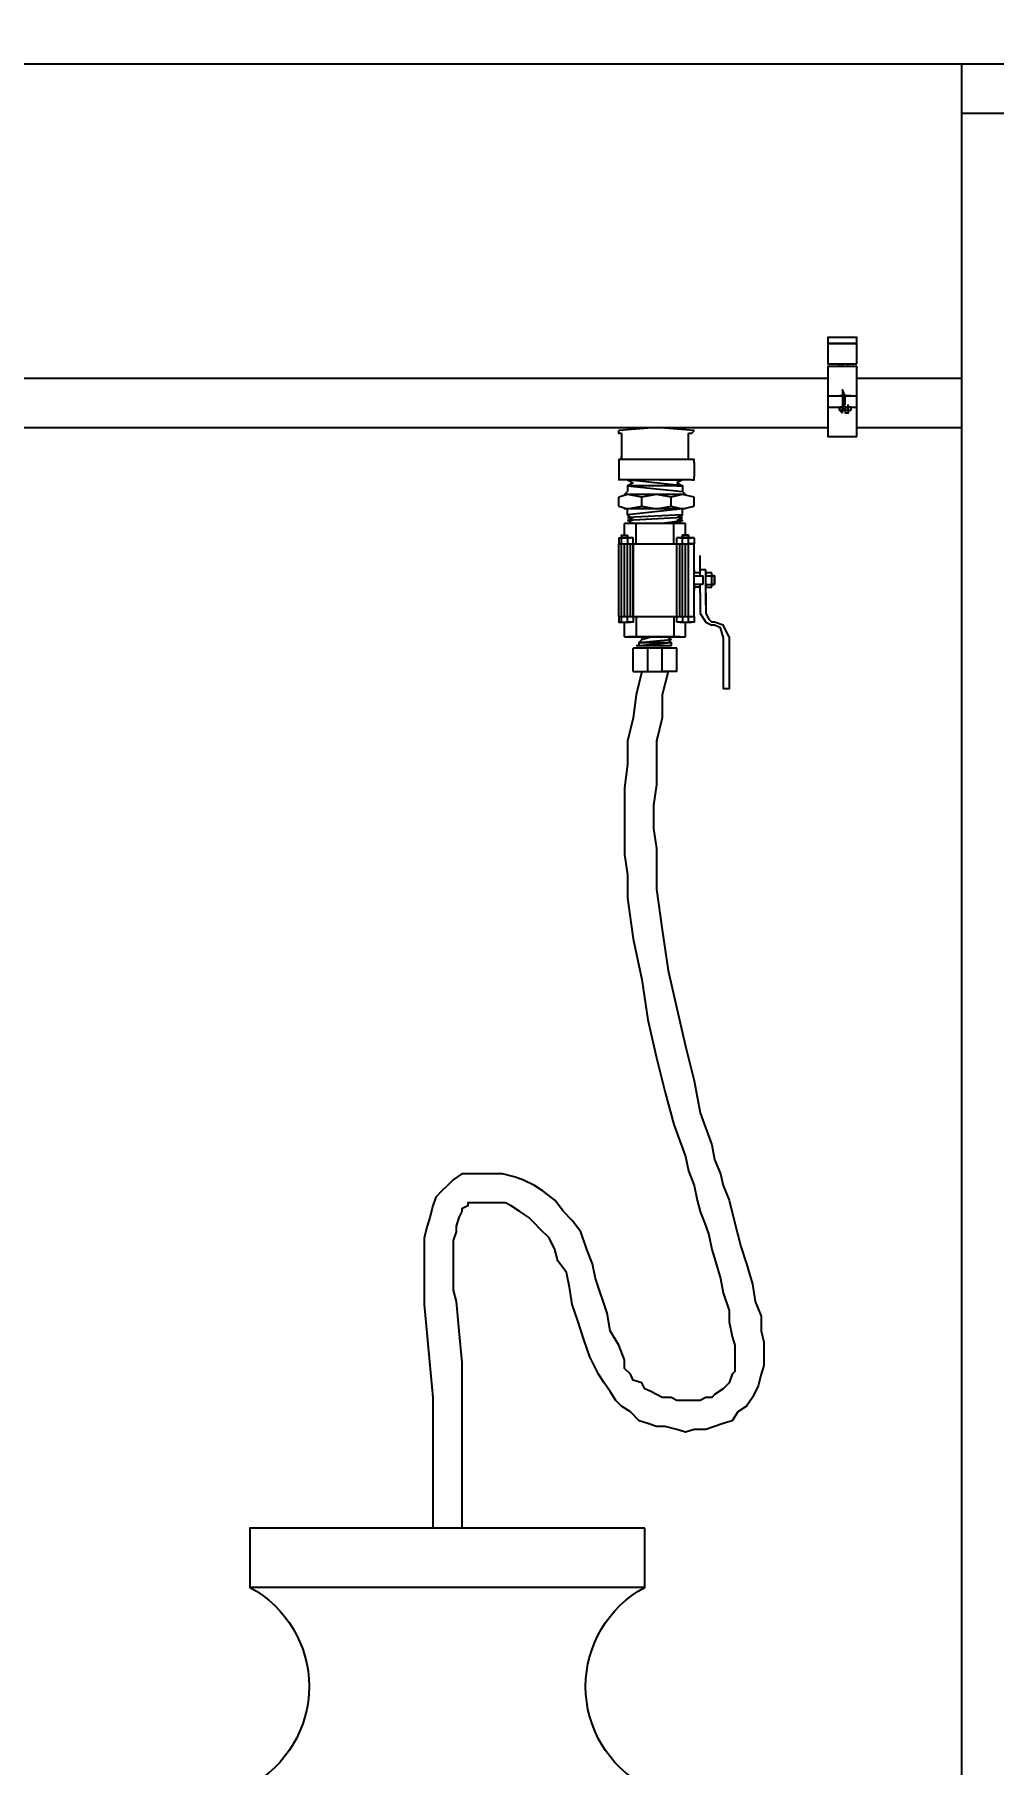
# Model space of a CAD drawing. Header units: millimetres. Extents: x 4161 to 13726, y 828 to 4470.
# Drawn here: x 9092.8 to 9141.3, y 3714.1 to 3801.7 of the extents above; entities that cross this region are included whole.
import ezdxf

# ---------------------------------------------------------------- set-up
doc = ezdxf.new("R2010")
doc.units = ezdxf.units.MM
doc.header["$LTSCALE"] = 10
doc.layers.add('25-dim1', color=1, linetype='Continuous')
doc.layers.add('cabine', color=1, linetype='Continuous')
doc.styles.add('r80', font='arial.ttf')
doc.dimstyles.new('cadnorma_dim1', dxfattribs={"dimscale": 0, "dimtxt": 2, "dimasz": 1.2, "dimexe": 1, "dimexo": 2.5, "dimgap": 0.6, "dimtad": 1, "dimdec": 1, "dimdsep": 46, "dimtxsty": 'r80', "dimblk": 'ARCHTICK', "dimblk1": 'ARCHTICK', "dimblk2": 'ARCHTICK', "dimcen": -1, "dimdle": 1, "dimclrd": 1, "dimclre": 1, "dimclrt": 2, "dimaunit": 1, "dimazin": 0, "dimtfac": 1, "dimtix": 1, "dimtmove": 2, "dimatfit": 0, "dimfxl": 1, "dimarcsym": 0})

# ---------------------------------------------------------------- blocks, each defined once
blk = doc.blocks.new('_ArchTick')
at = {"color": 0, "linetype": 'ByBlock', "const_width": 0.15}
blk.add_lwpolyline([(-0.5, -0.5), (0.5, 0.5)], dxfattribs=at)
blk = doc.blocks.new('*D18')
at = {"layer": '25-dim1', "color": 1, "lineweight": -2, "transparency": 16777216}
for p, q in [((9072.188, 3806.452), (9072.188, 3859.402)), ((9207.188, 3806.452), (9207.188, 3859.402)), ((9209.688, 3856.902), (9069.688, 3856.902))]:
    blk.add_line(p, q, dxfattribs=at)
at = {"layer": 'Defpoints', "color": 0, "transparency": 16777216}
for p in [(9072.188, 3856.902), (9072.188, 3800.202), (9207.188, 3800.202)]:
    blk.add_point(p, dxfattribs=at)
at = {"layer": '25-dim1', "color": 1, "lineweight": -2, "transparency": 16777216, "xscale": 3, "yscale": 3, "zscale": 3, "rotation": 180}
blk.add_blockref('_ArchTick', (9072.188, 3856.902), dxfattribs=at)
at = {"layer": '25-dim1', "color": 1, "lineweight": -2, "transparency": 16777216, "xscale": 3, "yscale": 3, "zscale": 3}
blk.add_blockref('_ArchTick', (9207.188, 3856.902), dxfattribs=at)
at = {"layer": '25-dim1', "color": 2, "transparency": 16777216, "insert": (9139.688, 3860.957), "char_height": 5, "attachment_point": 5, "style": 'r80'}
blk.add_mtext('135', dxfattribs=at)

msp = doc.modelspace()

# ---------------------------------------------------------------- linework, layer by layer
at = {"layer": 'cabine', "color": 252, "ltscale": 5}
for p, q in [((9139.688, 3800.202), (9139.688, 3600.202)), ((9204.688, 3797.702), (9139.688, 3797.702))]:
    msp.add_line(p, q, dxfattribs=at)
at = {"layer": 'cabine'}
msp.add_line((9123.663, 3723.063), (9103.663, 3723.063), dxfattribs=at)
at = {"layer": 'cabine', "color": 252, "ltscale": 5}
msp.add_lwpolyline([(9072.188, 3600.202), (9207.188, 3600.202), (9207.188, 3800.202), (9072.188, 3800.202)], close=True, dxfattribs=at)
at = {"layer": 'cabine', "linetype": 'Continuous'}
for points in [[(9134.398, 3786.063), (9134.398, 3786.357), (9132.928, 3786.357), (9132.928, 3786.063), (9134.398, 3786.063)], [(9134.398, 3785.034), (9134.398, 3786.063), (9132.928, 3786.063), (9132.928, 3785.034), (9134.398, 3785.034)], [(9134.398, 3781.357), (9134.398, 3784.887), (9132.928, 3784.887), (9132.928, 3781.357), (9134.398, 3781.357)], [(9133.516, 3784.887), (9133.516, 3785.034)], [(9133.663, 3784.887), (9133.663, 3785.034)], [(9133.957, 3784.887), (9133.957, 3785.034)], [(9088.511, 3784.298), (9132.928, 3784.298)], [(9133.663, 3783.416), (9133.81, 3783.416), (9133.663, 3783.71), (9133.663, 3783.416), (9133.663, 3783.416), (9133.663, 3783.416)], [(9134.398, 3784.298), (9139.688, 3784.298)], [(9132.928, 3783.416), (9133.663, 3783.416)], [(9132.928, 3783.416), (9133.663, 3783.416)], [(9132.928, 3782.828), (9133.663, 3782.828)], [(9132.928, 3782.828), (9133.663, 3782.828)], [(9133.663, 3783.416), (9133.516, 3783.416), (9133.663, 3783.416)], [(9133.663, 3782.681), (9133.663, 3782.828), (9133.516, 3782.828), (9133.516, 3782.681), (9133.957, 3782.681)], [(9133.516, 3782.681), (9133.516, 3782.828)], [(9133.663, 3783.416), (9133.81, 3783.416), (9133.663, 3783.416)], [(9133.81, 3783.122), (9133.81, 3783.269), (9133.663, 3783.416), (9133.663, 3783.416), (9133.663, 3783.269)], [(9133.663, 3783.416), (9133.663, 3783.416), (9133.663, 3783.416)], [(9133.81, 3783.122), (9133.663, 3783.269), (9133.663, 3783.122), (9133.663, 3783.122)], [(9133.81, 3783.269), (9133.663, 3783.269), (9133.663, 3783.269), (9133.663, 3783.269)], [(9133.81, 3782.975), (9133.663, 3783.122), (9133.663, 3783.122), (9133.663, 3782.975)], [(9133.81, 3782.975), (9133.663, 3782.975), (9133.663, 3782.975), (9133.663, 3782.975), (9133.663, 3782.975), (9133.663, 3782.975)], [(9133.81, 3782.975), (9133.663, 3782.975)], [(9133.663, 3782.975), (9133.663, 3782.975), (9133.663, 3782.975), (9133.81, 3782.975), (9133.81, 3782.975)], [(9133.663, 3782.975), (9133.663, 3782.828), (9133.663, 3782.828)], [(9133.81, 3782.828), (9133.663, 3782.975)], [(9133.81, 3782.681), (9133.663, 3782.828), (9133.663, 3782.828), (9133.663, 3782.681)], [(9133.81, 3783.416), (9134.398, 3783.416)], [(9133.81, 3783.416), (9134.398, 3783.416)], [(9133.81, 3783.416), (9133.81, 3783.416)], [(9133.81, 3783.416), (9133.81, 3783.416)], [(9134.104, 3783.416), (9133.81, 3783.416), (9134.104, 3783.416)], [(9133.81, 3783.269), (9133.81, 3783.416)], [(9133.81, 3783.269), (9133.81, 3783.416)], [(9133.81, 3782.975), (9133.81, 3783.122)], [(9133.81, 3782.975), (9133.81, 3783.122)], [(9133.81, 3782.828), (9134.398, 3782.828)], [(9133.81, 3782.828), (9134.398, 3782.828)], [(9134.104, 3782.681), (9134.104, 3782.828), (9133.81, 3782.828), (9133.81, 3782.681), (9134.104, 3782.681)], [(9133.957, 3782.828), (9133.957, 3782.975)], [(9133.957, 3782.828), (9133.957, 3782.975)], [(9133.957, 3782.681), (9133.957, 3782.828)], [(9133.663, 3782.534), (9133.516, 3782.681)], [(9133.663, 3782.534), (9133.663, 3782.534), (9133.663, 3782.681), (9133.81, 3782.681), (9133.81, 3782.534)], [(9133.957, 3782.681), (9133.957, 3782.534), (9133.81, 3782.534)], [(9088.511, 3781.798), (9132.928, 3781.798)], [(9126.163, 3781.651), (9124.251, 3781.798), (9122.34, 3781.651)], [(9122.487, 3781.504), (9122.34, 3781.504), (9122.34, 3781.651)], [(9122.487, 3781.504), (9122.487, 3780.181)], [(9126.163, 3781.651), (9126.016, 3781.504), (9125.869, 3781.504)], [(9125.869, 3780.181), (9125.869, 3781.504)], [(9134.398, 3781.798), (9139.688, 3781.798)], [(9122.487, 3780.181), (9122.487, 3780.328)], [(9125.869, 3780.181), (9125.869, 3780.328)], [(9122.34, 3780.181), (9122.34, 3780.181), (9122.34, 3780.034)], [(9126.016, 3780.181), (9122.34, 3780.181)], [(9122.34, 3780.034), (9122.34, 3779.151), (9122.34, 3779.151)], [(9126.163, 3780.034), (9126.163, 3780.181), (9126.016, 3780.181)], [(9126.163, 3780.034), (9126.163, 3779.298)], [(9126.016, 3779.151), (9122.34, 3779.151)], [(9122.634, 3778.416), (9122.634, 3778.416), (9122.781, 3778.563)], [(9123.075, 3779.151), (9122.781, 3779.151)], [(9125.575, 3778.857), (9122.781, 3779.151)], [(9122.781, 3779.151), (9123.075, 3779.004)], [(9123.075, 3779.004), (9122.781, 3778.857)], [(9125.575, 3778.857), (9122.781, 3778.857)], [(9122.928, 3778.857), (9122.781, 3778.857), (9122.781, 3778.563)], [(9122.781, 3778.857), (9122.928, 3778.857)], [(9122.781, 3778.857), (9125.575, 3778.563), (9125.722, 3778.416), (9125.722, 3778.416)], [(9124.398, 3779.151), (9125.575, 3779.151), (9125.281, 3779.151)], [(9125.575, 3779.151), (9125.281, 3779.004)], [(9125.281, 3779.004), (9125.575, 3778.857)], [(9125.281, 3778.857), (9125.575, 3778.857), (9125.575, 3778.563)], [(9125.575, 3778.857), (9125.281, 3778.857)], [(9126.016, 3779.151), (9126.163, 3779.151), (9126.163, 3779.298)], [(9123.516, 3778.269), (9122.781, 3778.416), (9122.34, 3778.269)], [(9122.34, 3777.828), (9122.34, 3778.269)], [(9122.34, 3777.828), (9122.781, 3777.681), (9123.516, 3777.828)], [(9122.781, 3777.681), (9122.634, 3777.681), (9122.634, 3777.681)], [(9125.575, 3778.416), (9122.781, 3778.416)], [(9122.928, 3777.24), (9122.781, 3777.387), (9122.781, 3777.681)], [(9125.575, 3777.681), (9122.781, 3777.681)], [(9125.575, 3777.681), (9122.781, 3777.387)], [(9124.987, 3778.269), (9124.251, 3778.416), (9123.516, 3778.269)], [(9123.516, 3777.828), (9123.516, 3778.269)], [(9123.516, 3777.828), (9124.251, 3777.681), (9124.987, 3777.828)], [(9126.163, 3778.269), (9125.575, 3778.416), (9124.987, 3778.269)], [(9124.987, 3777.828), (9124.987, 3778.269)], [(9124.987, 3777.828), (9125.575, 3777.681), (9126.163, 3777.828)], [(9125.281, 3777.24), (9125.575, 3777.387), (9125.575, 3777.681)], [(9125.722, 3777.681), (9125.722, 3777.681), (9125.575, 3777.681)], [(9126.163, 3777.828), (9126.163, 3778.269)], [(9125.722, 3776.945), (9122.634, 3776.945)], [(9122.634, 3776.357), (9122.634, 3776.945)], [(9125.575, 3777.387), (9122.781, 3777.24)], [(9123.075, 3777.24), (9122.781, 3777.24)], [(9122.781, 3777.24), (9122.928, 3777.24)], [(9125.575, 3777.24), (9122.781, 3777.093)], [(9122.781, 3777.093), (9123.075, 3777.24)], [(9123.075, 3776.945), (9122.781, 3777.093)], [(9123.222, 3775.916), (9123.222, 3776.945)], [(9124.398, 3776.945), (9125.575, 3777.093), (9125.281, 3776.945)], [(9125.134, 3775.916), (9125.134, 3776.945)], [(9125.281, 3777.093), (9125.575, 3777.24)], [(9125.575, 3777.24), (9125.281, 3777.24)], [(9125.575, 3777.093), (9125.281, 3777.093)], [(9125.722, 3776.357), (9125.722, 3776.945)], [(9122.34, 3776.21), (9122.487, 3776.21), (9122.487, 3776.357), (9122.487, 3776.21)], [(9122.34, 3776.21), (9122.34, 3775.916), (9122.487, 3775.916)], [(9122.34, 3776.21), (9122.928, 3776.21)], [(9122.34, 3775.916), (9126.163, 3775.916)], [(9122.34, 3775.916), (9122.928, 3775.916)], [(9122.34, 3772.24), (9122.34, 3775.916)], [(9122.487, 3776.357), (9122.781, 3776.357)], [(9122.487, 3776.357), (9122.781, 3776.357)], [(9122.487, 3775.916), (9122.487, 3776.21)], [(9122.781, 3776.21), (9122.487, 3776.21)], [(9122.781, 3776.21), (9122.487, 3776.21)], [(9122.487, 3774.151), (9122.487, 3775.916)], [(9122.487, 3775.916), (9122.781, 3775.916)], [(9122.634, 3774.151), (9122.634, 3775.916)], [(9122.781, 3776.357), (9122.781, 3775.916)], [(9122.781, 3776.21), (9122.781, 3776.357)], [(9123.075, 3776.21), (9122.781, 3776.21)], [(9122.781, 3774.151), (9122.781, 3775.916)], [(9122.781, 3775.916), (9123.075, 3775.916)], [(9122.928, 3774.151), (9122.928, 3775.916)], [(9123.075, 3775.916), (9123.075, 3776.21)], [(9123.075, 3774.151), (9123.075, 3775.916), (9123.075, 3774.151)], [(9125.281, 3775.916), (9125.281, 3776.21)], [(9125.575, 3776.21), (9125.281, 3776.21)], [(9125.281, 3774.004), (9125.281, 3775.916)], [(9125.281, 3774.004), (9125.281, 3775.916)], [(9125.281, 3775.916), (9125.575, 3775.916)], [(9125.428, 3776.21), (9126.016, 3776.21)], [(9125.428, 3774.004), (9125.428, 3775.916)], [(9125.428, 3775.916), (9126.016, 3775.916)], [(9125.575, 3775.916), (9125.575, 3776.357), (9125.575, 3776.21)], [(9125.575, 3776.357), (9125.869, 3776.357), (9125.575, 3776.357)], [(9125.869, 3776.21), (9125.575, 3776.21)], [(9125.575, 3774.004), (9125.575, 3775.916)], [(9125.575, 3775.916), (9125.869, 3775.916)], [(9125.722, 3774.004), (9125.722, 3775.916)], [(9126.163, 3776.21), (9125.869, 3776.21), (9125.869, 3776.357), (9125.869, 3776.21)], [(9125.869, 3775.916), (9125.869, 3776.21)], [(9126.163, 3776.21), (9126.163, 3775.916), (9125.869, 3775.916)], [(9125.869, 3774.004), (9125.869, 3775.916)], [(9126.163, 3774.593), (9126.163, 3775.916)], [(9126.457, 3774.298), (9126.457, 3775.328)], [(9126.457, 3774.298), (9126.457, 3775.328)], [(9126.457, 3775.328), (9126.457, 3775.328)], [(9122.487, 3772.24), (9122.487, 3774.151)], [(9122.634, 3772.24), (9122.634, 3774.151)], [(9122.781, 3772.24), (9122.781, 3774.151)], [(9122.928, 3772.24), (9122.928, 3774.151)], [(9123.075, 3772.24), (9123.075, 3774.151), (9123.075, 3772.24)], [(9126.163, 3773.563), (9126.163, 3774.593)], [(9126.163, 3774.593), (9126.163, 3774.445), (9126.163, 3774.445)], [(9126.457, 3774.445), (9126.163, 3774.445)], [(9126.163, 3774.298), (9126.604, 3774.298), (9126.604, 3773.857)], [(9126.163, 3774.298), (9126.163, 3774.298), (9126.163, 3774.298)], [(9126.751, 3774.593), (9126.457, 3774.593)], [(9126.751, 3772.828), (9126.751, 3774.593)], [(9127.045, 3774.445), (9126.751, 3774.445), (9126.751, 3774.298)], [(9126.751, 3773.857), (9126.751, 3774.298), (9127.045, 3774.298)], [(9126.751, 3773.71), (9126.751, 3774.298)], [(9127.045, 3774.298), (9127.045, 3774.445)], [(9127.045, 3773.857), (9127.045, 3774.298)], [(9127.045, 3774.298), (9127.192, 3774.298), (9127.192, 3773.857)], [(9127.192, 3774.298), (9127.045, 3774.298)], [(9127.045, 3773.71), (9127.045, 3774.298)], [(9127.192, 3774.298), (9127.192, 3774.298)], [(9127.192, 3773.857), (9127.192, 3773.857), (9127.192, 3774.298)], [(9125.281, 3772.24), (9125.281, 3774.004)], [(9125.281, 3772.24), (9125.281, 3774.004)], [(9125.281, 3772.24), (9126.163, 3772.24), (9126.163, 3773.563)], [(9125.428, 3772.24), (9125.428, 3774.004)], [(9125.575, 3772.24), (9125.575, 3774.004)], [(9125.722, 3772.24), (9125.722, 3774.004)], [(9125.869, 3772.24), (9125.869, 3774.004)], [(9126.604, 3773.857), (9126.163, 3773.857)], [(9126.163, 3773.857), (9126.163, 3773.857), (9126.163, 3773.71)], [(9126.457, 3773.71), (9126.163, 3773.71)], [(9126.163, 3773.71), (9126.163, 3773.563)], [(9126.457, 3773.416), (9126.457, 3773.857)], [(9126.457, 3773.416), (9126.457, 3773.857)], [(9126.457, 3773.416), (9126.457, 3773.416)], [(9126.457, 3773.416), (9126.457, 3772.387)], [(9126.751, 3773.857), (9127.192, 3773.857)], [(9126.751, 3773.857), (9126.751, 3773.71)], [(9126.751, 3773.71), (9127.045, 3773.71)], [(9126.751, 3773.416), (9126.751, 3772.387)], [(9127.192, 3773.857), (9127.045, 3773.857)], [(9127.045, 3773.71), (9127.045, 3773.857)], [(9126.457, 3772.387), (9126.751, 3771.945), (9127.045, 3771.798)], [(9126.751, 3772.387), (9126.898, 3772.093), (9127.045, 3771.945)], [(9122.34, 3772.24), (9126.163, 3772.24)], [(9122.34, 3772.24), (9122.34, 3771.945), (9122.781, 3771.945)], [(9122.34, 3772.24), (9123.075, 3772.24)], [(9122.34, 3771.945), (9122.928, 3771.945)], [(9122.487, 3771.945), (9122.487, 3772.24)], [(9122.634, 3771.21), (9122.634, 3771.945)], [(9122.781, 3771.945), (9122.781, 3772.24)], [(9123.075, 3772.24), (9123.075, 3771.945), (9122.781, 3771.945)], [(9123.222, 3772.24), (9123.222, 3771.21)], [(9125.134, 3772.24), (9125.134, 3771.21)], [(9125.281, 3771.945), (9125.281, 3772.24)], [(9125.575, 3772.24), (9125.575, 3771.945), (9125.281, 3771.945)], [(9125.428, 3771.945), (9126.016, 3771.945)], [(9125.575, 3771.945), (9125.869, 3771.945)], [(9125.722, 3771.21), (9125.722, 3771.945)], [(9125.869, 3771.945), (9125.869, 3772.24)], [(9126.163, 3772.24), (9126.163, 3771.945), (9125.869, 3771.945)], [(9127.192, 3771.945), (9127.045, 3771.945)], [(9127.192, 3771.798), (9127.045, 3771.798)], [(9127.928, 3771.21), (9127.634, 3771.798), (9127.192, 3771.945)], [(9127.634, 3771.21), (9127.487, 3771.651), (9127.192, 3771.798)], [(9122.634, 3771.21), (9125.722, 3771.21)], [(9125.428, 3771.21), (9122.781, 3771.21)], [(9123.075, 3769.445), (9123.81, 3769.445), (9123.81, 3770.622)], [(9123.075, 3769.445), (9123.075, 3770.622)], [(9123.81, 3770.622), (9123.075, 3770.622)], [(9123.222, 3770.769), (9123.369, 3770.769), (9123.369, 3770.916)], [(9123.222, 3770.769), (9124.987, 3770.769)], [(9124.987, 3771.21), (9123.369, 3771.21)], [(9123.369, 3770.916), (9123.516, 3771.063)], [(9123.369, 3770.916), (9124.987, 3771.063)], [(9123.516, 3770.916), (9123.369, 3770.916)], [(9123.369, 3770.916), (9123.516, 3770.916)], [(9123.369, 3770.769), (9124.987, 3770.916)], [(9123.369, 3770.916), (9124.987, 3770.916)], [(9123.516, 3771.21), (9123.516, 3771.063), (9123.957, 3771.21)], [(9123.516, 3771.21), (9124.84, 3771.21)], [(9124.545, 3770.622), (9123.81, 3770.622)], [(9125.281, 3769.445), (9124.545, 3769.445), (9124.545, 3770.622)], [(9125.281, 3770.622), (9124.545, 3770.622)], [(9124.84, 3771.21), (9124.987, 3771.063), (9124.84, 3771.063), (9124.987, 3770.916)], [(9124.84, 3770.916), (9124.987, 3770.916)], [(9124.987, 3770.916), (9124.84, 3770.916)], [(9124.987, 3770.916), (9124.987, 3770.769), (9124.987, 3770.769)], [(9125.281, 3769.445), (9125.281, 3770.622)], [(9127.634, 3771.21), (9127.634, 3768.563)], [(9127.928, 3771.21), (9127.928, 3768.563), (9127.634, 3768.563)], [(9123.516, 3769.445), (9123.222, 3768.269), (9123.075, 3767.093), (9122.781, 3765.916), (9122.781, 3764.74), (9122.634, 3763.563), (9122.634, 3760.181), (9122.781, 3759.151), (9122.781, 3757.975), (9123.075, 3755.916), (9123.516, 3753.857), (9123.81, 3751.798), (9124.251, 3749.887), (9124.692, 3748.122), (9125.134, 3746.504), (9125.722, 3744.887), (9125.869, 3744.151), (9126.163, 3743.416), (9126.31, 3742.681), (9126.457, 3742.093), (9126.751, 3741.357), (9126.898, 3740.916), (9127.045, 3740.181), (9127.192, 3739.74), (9127.487, 3738.71), (9127.634, 3737.975), (9127.928, 3737.093), (9127.928, 3736.504), (9128.075, 3735.769), (9128.222, 3735.328), (9128.222, 3734.004), (9128.075, 3733.857), (9127.928, 3733.416), (9127.781, 3733.269), (9127.634, 3733.122), (9127.192, 3732.828), (9127.045, 3732.681), (9126.751, 3732.681), (9126.457, 3732.534), (9125.281, 3732.534), (9124.987, 3732.681), (9124.545, 3732.681), (9124.251, 3732.828), (9123.957, 3732.975), (9123.663, 3733.122), (9123.516, 3733.416), (9123.075, 3733.563), (9122.928, 3733.857), (9122.634, 3734.151), (9122.634, 3734.593), (9122.34, 3735.328), (9121.898, 3736.063), (9121.751, 3736.945), (9121.163, 3738.71), (9121.016, 3739.445), (9120.722, 3740.181), (9120.428, 3741.063), (9119.987, 3741.651), (9119.545, 3742.093), (9119.104, 3742.681), (9118.516, 3743.122), (9118.075, 3743.416), (9117.487, 3743.71), (9117.045, 3743.857), (9116.457, 3744.004), (9114.987, 3744.004), (9114.398, 3744.004), (9113.957, 3743.71), (9113.663, 3743.416), (9113.369, 3743.122), (9113.075, 3742.828), (9112.928, 3742.387), (9112.781, 3741.798), (9112.634, 3741.357), (9112.487, 3740.769), (9112.487, 3737.387), (9112.634, 3735.769), (9112.781, 3734.298), (9112.928, 3732.681), (9112.928, 3726.063)], [(9124.84, 3769.445), (9124.545, 3768.269), (9124.545, 3767.093), (9124.251, 3765.916), (9124.251, 3764.887), (9124.251, 3763.71), (9124.104, 3762.681), (9124.104, 3761.504), (9124.251, 3760.475), (9124.251, 3759.445), (9124.251, 3758.416), (9124.545, 3756.357), (9124.84, 3754.298), (9125.281, 3752.387), (9125.722, 3750.475), (9126.163, 3748.71), (9126.457, 3747.093), (9127.045, 3745.475), (9127.192, 3744.74), (9127.487, 3744.004), (9127.634, 3743.416), (9127.928, 3742.681), (9128.222, 3741.504), (9128.516, 3740.328), (9128.81, 3739.445), (9129.104, 3738.416), (9129.251, 3737.534), (9129.545, 3736.798), (9129.545, 3736.063), (9129.692, 3735.475), (9129.692, 3734.298), (9129.545, 3733.857), (9129.398, 3733.269), (9129.104, 3732.681), (9128.81, 3732.24), (9128.369, 3731.945), (9128.075, 3731.504), (9127.634, 3731.357), (9127.192, 3731.21), (9126.751, 3731.063), (9126.163, 3731.063), (9125.722, 3730.916), (9125.281, 3731.063), (9124.692, 3731.21), (9124.251, 3731.21), (9123.81, 3731.357), (9123.369, 3731.504), (9122.928, 3731.945), (9122.487, 3732.24), (9122.192, 3732.534), (9121.898, 3732.975), (9121.604, 3733.416), (9121.31, 3733.857), (9120.869, 3734.74), (9120.575, 3735.622), (9120.281, 3736.504), (9119.987, 3737.387), (9119.84, 3738.269), (9119.692, 3739.004), (9119.251, 3739.593), (9119.104, 3740.181), (9118.81, 3740.769), (9118.369, 3741.21), (9118.075, 3741.504), (9117.781, 3741.798), (9117.34, 3742.093), (9116.898, 3742.387), (9116.604, 3742.534), (9116.163, 3742.534), (9114.987, 3742.534), (9114.692, 3742.534), (9114.692, 3742.387), (9114.398, 3742.24), (9114.398, 3742.093), (9114.251, 3741.798), (9114.104, 3741.357), (9114.104, 3741.063), (9113.957, 3740.622), (9113.957, 3738.122), (9114.104, 3737.534), (9114.251, 3736.063), (9114.398, 3734.445), (9114.398, 3726.063)], [(9123.516, 3769.445), (9124.84, 3769.445)], [(9123.81, 3769.445), (9124.545, 3769.445)]]:
    msp.add_lwpolyline(points, dxfattribs=at)
at = {"layer": 'cabine', "color": 5}
msp.add_lwpolyline([(9123.663, 3726.063), (9103.663, 3726.063), (9103.663, 3723.063, -0.597368), (9103.663, 3713.019), (9103.663, 3710.019, 0.414209), (9093.663, 3700.019), (9093.663, 3618.519, 0.414214), (9103.663, 3608.519), (9103.663, 3601.063), (9123.663, 3601.063), (9123.663, 3608.519, 0.414212), (9133.663, 3618.519), (9133.663, 3700.019, 0.414219), (9123.663, 3710.019), (9123.663, 3713.019, -0.597368), (9123.663, 3723.063), (9123.663, 3726.063)], format="xyb", close=True, dxfattribs=at)

# ---------------------------------------------------------------- dimensions: what is measured, and where the dimension line sits
at = {"layer": '25-dim1'}
dim = msp.add_linear_dim(base=(9072.188, 3856.902), p1=(9207.188, 3800.202), p2=(9072.188, 3800.202), dimstyle='cadnorma_dim1', override={"dimscale": 2.5}, dxfattribs=at)
dim.commit()
dim.dimension.update_dxf_attribs({"geometry": '*D18', "text_midpoint": (9139.688, 3860.957)})

doc.saveas('drawing.dxf')
